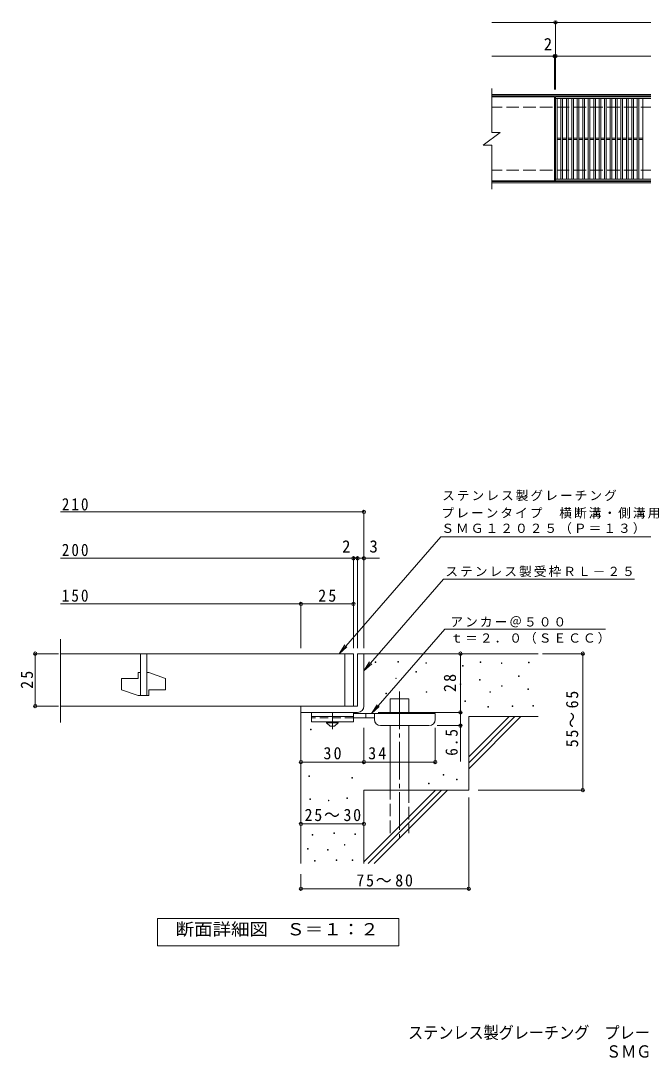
# Model space of a CAD drawing. Units: millimetres, scale not verified, with parts at other scales. Extents: x -1770 to 1520, y -1369 to 1135.
# Drawn here: x -1770 to -287, y -1369 to 1105 of the extents above; entities that cross this region are included whole.
import ezdxf
from ezdxf.enums import TextEntityAlignment as Align

# ---------------------------------------------------------------- set-up
doc = ezdxf.new("R2010")
doc.units = ezdxf.units.MM
doc.header["$LTSCALE"] = 10
doc.header["$PDMODE"] = 32
doc.header["$PDSIZE"] = 8
for name, pattern in [('CHAIN1', [8, 5, -1, 1, -1]), ('CHAIN2', [12, 9, -1, 1, -1]), ('DASHED2', [3, 2, -1]), ('DASHED3', [4, 3, -1])]:
    doc.linetypes.add(name, pattern=pattern)
for name, color, linetype, lineweight in [('C-1', 2, 'Continuous', 9), ('C-2', 3, 'Continuous', 9), ('C-4', 7, 'Continuous', 9), ('D-0', 7, 'Continuous', 9), ('D-1', 2, 'Continuous', 9), ('D-2', 3, 'Continuous', 9), ('D-4', 7, 'Continuous', 9), ('D-5', 7, 'Continuous', 9), ('D-6', 6, 'Continuous', 9), ('D-9', 4, 'Continuous', 9)]:
    doc.layers.add(name, color=color, linetype=linetype, lineweight=lineweight)
doc.layers.add('F-5_F-5ﾚｲﾔ', color=2, linetype='Continuous')
doc.layers.add('F-F_F-Fﾚｲﾔ', color=2, linetype='Continuous')
doc.styles.add('ＭＳ ゴシック', font='')
doc.styles.get('ＭＳ ゴシック').set_extended_font_data('MS Gothic')

msp = doc.modelspace()

# ---------------------------------------------------------------- linework, layer by layer
at = {"layer": 'C-1'}
for p, q in [((657.22, 928.92), (-647.78, 928.92)), ((657.22, 925.92), (-647.78, 925.92)), ((657.22, 721.92), (-647.78, 721.92)), ((657.22, 718.92), (-647.78, 718.92))]:
    msp.add_line(p, q, dxfattribs=at)
at = {"layer": 'C-1', "linetype": 'DASHED3'}
for p, q in [((657.22, 898.92), (-647.78, 898.92)), ((657.22, 748.92), (-647.78, 748.92))]:
    msp.add_line(p, q, dxfattribs=at)
at = {"layer": 'C-2'}
for p, q in [((-647.78, 943.92), (-647.78, 838.92)), ((-497.78, 923.92), (-647.78, 923.92)), ((-497.78, 923.92), (-497.78, 723.92)), ((-495.78, 919.92), (496.22, 919.92)), ((-491.78, 727.92), (-491.78, 919.92)), ((-482.78, 727.92), (-482.78, 919.92)), ((-478.78, 727.92), (-478.78, 919.92)), ((-469.78, 727.92), (-469.78, 919.92)), ((-465.78, 727.92), (-465.78, 919.92)), ((-456.78, 727.92), (-456.78, 919.92)), ((-452.78, 727.92), (-452.78, 919.92)), ((-443.78, 727.92), (-443.78, 919.92)), ((-439.78, 727.92), (-439.78, 919.92)), ((-430.78, 727.92), (-430.78, 919.92)), ((-426.78, 727.92), (-426.78, 919.92)), ((-417.78, 727.92), (-417.78, 919.92)), ((-413.78, 727.92), (-413.78, 919.92)), ((-404.78, 727.92), (-404.78, 919.92)), ((-400.78, 727.92), (-400.78, 919.92)), ((-391.78, 727.92), (-391.78, 919.92)), ((-387.78, 727.92), (-387.78, 919.92)), ((-378.78, 727.92), (-378.78, 919.92)), ((-374.78, 727.92), (-374.78, 919.92)), ((-365.78, 727.92), (-365.78, 919.92)), ((-361.78, 727.92), (-361.78, 919.92)), ((-352.78, 727.92), (-352.78, 919.92)), ((-348.78, 727.92), (-348.78, 919.92)), ((-339.78, 727.92), (-339.78, 919.92)), ((-335.78, 727.92), (-335.78, 919.92)), ((-326.78, 727.92), (-326.78, 919.92)), ((-322.78, 727.92), (-322.78, 919.92)), ((-313.78, 727.92), (-313.78, 919.92)), ((-309.78, 727.92), (-309.78, 919.92)), ((-300.78, 727.92), (-300.78, 919.92)), ((-296.78, 727.92), (-296.78, 919.92)), ((-287.78, 727.92), (-287.78, 919.92)), ((-667.78, 808.92), (-627.78, 838.92)), ((-647.78, 838.92), (-627.78, 838.92)), ((-491.78, 825.42), (-482.78, 825.42)), ((-491.78, 822.42), (-482.78, 822.42)), ((-478.78, 825.42), (-469.78, 825.42)), ((-478.78, 822.42), (-469.78, 822.42)), ((-465.78, 825.42), (-456.78, 825.42)), ((-465.78, 822.42), (-456.78, 822.42)), ((-452.78, 825.42), (-443.78, 825.42)), ((-452.78, 822.42), (-443.78, 822.42)), ((-439.78, 825.42), (-430.78, 825.42)), ((-439.78, 822.42), (-430.78, 822.42)), ((-426.78, 825.42), (-417.78, 825.42)), ((-426.78, 822.42), (-417.78, 822.42)), ((-413.78, 825.42), (-404.78, 825.42)), ((-413.78, 822.42), (-404.78, 822.42)), ((-400.78, 825.42), (-391.78, 825.42)), ((-400.78, 822.42), (-391.78, 822.42)), ((-387.78, 825.42), (-378.78, 825.42)), ((-387.78, 822.42), (-378.78, 822.42)), ((-374.78, 825.42), (-365.78, 825.42)), ((-374.78, 822.42), (-365.78, 822.42)), ((-361.78, 825.42), (-352.78, 825.42)), ((-361.78, 822.42), (-352.78, 822.42)), ((-348.78, 825.42), (-339.78, 825.42)), ((-348.78, 822.42), (-339.78, 822.42)), ((-335.78, 825.42), (-326.78, 825.42)), ((-335.78, 822.42), (-326.78, 822.42)), ((-322.78, 825.42), (-313.78, 825.42)), ((-322.78, 822.42), (-313.78, 822.42)), ((-309.78, 825.42), (-300.78, 825.42)), ((-309.78, 822.42), (-300.78, 822.42)), ((-296.78, 825.42), (-287.78, 825.42)), ((-296.78, 822.42), (-287.78, 822.42)), ((-667.78, 808.92), (-647.78, 808.92)), ((-647.78, 808.92), (-647.78, 703.92)), ((-497.78, 723.92), (-647.78, 723.92)), ((496.22, 727.92), (-495.78, 727.92)), ((496.22, 723.92), (-495.78, 723.92))]:
    msp.add_line(p, q, dxfattribs=at)
msp.add_lwpolyline([(-495.78, 723.92), (-495.78, 923.92), (496.22, 923.92)], dxfattribs=at)
at = {"layer": 'C-4'}
for p, q in [((-647.78, 1100.92), (657.22, 1100.92)), ((-495.78, 940.92), (-495.78, 1103.92)), ((-647.78, 1020.92), (657.22, 1020.92)), ((-497.78, 940.92), (-497.78, 1023.92))]:
    msp.add_line(p, q, dxfattribs=at)
for p in [(-495.78, 1100.92), (-497.78, 1020.92), (-495.78, 1020.92)]:
    msp.add_point(p, dxfattribs=at)
at = {"layer": 'D-0'}
for points in [[(-925.28, -423.87), (-925.28, -422.37), (-923.78, -422.37), (-923.78, -423.87)], [(-871.14, -423.19), (-871.14, -421.69), (-869.64, -421.69), (-869.64, -423.19)], [(-804.82, -425.9), (-804.82, -424.4), (-803.32, -424.4), (-803.32, -425.9)], [(-717.52, -432.67), (-717.52, -431.17), (-716.02, -431.17), (-716.02, -432.67)], [(-675.56, -423.87), (-675.56, -422.37), (-674.06, -422.37), (-674.06, -423.87)], [(-624.81, -426.58), (-624.81, -425.08), (-623.31, -425.08), (-623.31, -426.58)], [(-559.84, -424.55), (-559.84, -423.05), (-558.34, -423.05), (-558.34, -424.55)], [(-876.56, -462.45), (-876.56, -460.94), (-875.06, -460.94), (-875.06, -462.45)], [(-828.51, -446.88), (-828.51, -445.38), (-827.01, -445.38), (-827.01, -446.88)], [(-676.92, -465.83), (-676.92, -464.33), (-675.42, -464.33), (-675.42, -465.83)], [(-584.2, -457.03), (-584.2, -455.53), (-582.7, -455.53), (-582.7, -457.03)], [(-804.14, -494.93), (-804.14, -493.43), (-802.64, -493.43), (-802.64, -494.93)], [(-722.93, -475.98), (-722.93, -474.48), (-721.43, -474.48), (-721.43, -475.98)], [(-651.88, -494.93), (-651.88, -493.43), (-650.38, -493.43), (-650.38, -494.93)], [(-624.13, -480.72), (-624.13, -479.22), (-622.63, -479.22), (-622.63, -480.72)], [(-561.87, -488.16), (-561.87, -486.66), (-560.37, -486.66), (-560.37, -488.16)], [(-900.24, -498.31), (-900.24, -496.81), (-898.74, -496.81), (-898.74, -498.31)], [(-711.43, -516.58), (-711.43, -515.08), (-709.93, -515.08), (-709.93, -516.58)], [(-656.61, -530.12), (-656.61, -528.62), (-655.11, -528.62), (-655.11, -530.12)], [(-599.09, -528.77), (-599.09, -527.27), (-597.59, -527.27), (-597.59, -528.77)], [(-549.69, -528.09), (-549.69, -526.59), (-548.19, -526.59), (-548.19, -528.09)], [(-1079.62, -584.47), (-1079.62, -582.97), (-1078.12, -582.97), (-1078.12, -584.47)], [(-763.59, -692.62), (-763.59, -691.12), (-762.09, -691.12), (-762.09, -692.62)], [(-1083.56, -695.64), (-1083.56, -694.14), (-1082.06, -694.14), (-1082.06, -695.64)], [(-981.28, -699.78), (-981.28, -698.28), (-979.78, -698.28), (-979.78, -699.78)], [(-798.1, -712.92), (-798.1, -711.42), (-796.6, -711.42), (-796.6, -712.92)], [(-731.73, -703.37), (-731.73, -701.87), (-730.23, -701.87), (-730.23, -703.37)], [(-1081.14, -750.06), (-1081.14, -748.56), (-1079.64, -748.56), (-1079.64, -750.06)], [(-1036.99, -753.11), (-1036.99, -751.61), (-1035.49, -751.61), (-1035.49, -753.11)], [(-992.83, -747.78), (-992.83, -746.28), (-991.33, -746.28), (-991.33, -747.78)], [(-1075.82, -835.33), (-1075.82, -833.83), (-1074.32, -833.83), (-1074.32, -835.33)], [(-1024.04, -831.53), (-1024.04, -830.03), (-1022.54, -830.03), (-1022.54, -831.53)], [(-974.18, -833.43), (-974.18, -831.93), (-972.68, -831.93), (-972.68, -833.43)], [(-998.92, -859.31), (-998.92, -857.81), (-997.42, -857.81), (-997.42, -859.31)], [(-1086.47, -868.83), (-1086.47, -867.33), (-1084.97, -867.33), (-1084.97, -868.83)], [(-1039.27, -871.12), (-1039.27, -869.62), (-1037.77, -869.62), (-1037.77, -871.12)], [(-1070.11, -897.38), (-1070.11, -895.88), (-1068.61, -895.88), (-1068.61, -897.38)], [(-1018.33, -895.86), (-1018.33, -894.36), (-1016.83, -894.36), (-1016.83, -895.86)], [(-980.27, -895.86), (-980.27, -894.36), (-978.77, -894.36), (-978.77, -895.86)]]:
    msp.add_lwpolyline(points, close=True, dxfattribs=at)
at = {"layer": 'D-1'}
for p, q in [((-967.41, -402.92), (-967.41, -527.92)), ((-952.41, -402.92), (-967.41, -402.92)), ((-952.41, -527.92), (-952.41, -402.92)), ((-967.41, -527.92), (-1102.41, -527.92)), ((-1102.41, -542.92), (-1102.41, -527.92)), ((-1102.41, -542.92), (-967.41, -542.92))]:
    msp.add_line(p, q, dxfattribs=at)
msp.add_arc((-967.41, -527.92), 15, 270, 0, dxfattribs=at)
at = {"layer": 'D-2'}
for p, q in [((-1675.08, -567.05), (-1675.08, -368.34)), ((-977.41, -402.92), (-1675.08, -402.92)), ((-1484.91, -402.92), (-1484.91, -502.92)), ((-1469.91, -402.92), (-1469.91, -502.92)), ((-997.41, -402.92), (-997.41, -527.92)), ((-977.41, -402.92), (-977.41, -527.92)), ((-1529.91, -461.67), (-1529.91, -489.17)), ((-1529.91, -461.67), (-1489.91, -461.67)), ((-1489.91, -447.92), (-1489.91, -461.67)), ((-1484.91, -447.92), (-1489.91, -447.92)), ((-1464.91, -447.92), (-1469.91, -447.92)), ((-1464.91, -447.92), (-1424.91, -461.67)), ((-1424.91, -461.67), (-1424.91, -489.17)), ((-1529.91, -489.17), (-1489.91, -502.92)), ((-1464.91, -489.17), (-1464.91, -502.92)), ((-1464.91, -489.17), (-1424.91, -489.17)), ((-1464.91, -502.92), (-1489.91, -502.92)), ((-1675.08, -527.92), (-977.41, -527.92))]:
    msp.add_line(p, q, dxfattribs=at)
at = {"layer": 'D-4'}
for p, q in [((-1675.07, -65.05), (-952.41, -65.05)), ((-952.41, -389.97), (-952.41, -62.05)), ((-977.41, -389.97), (-977.41, -172.75)), ((-967.41, -389.97), (-967.41, -172.75)), ((-1675.07, -175.75), (-977.41, -175.75)), ((-977.41, -175.75), (-972.41, -175.75)), ((-972.41, -175.75), (-914.75, -175.75)), ((-1675.07, -284.5), (-1102.41, -284.5)), ((-1102.41, -389.97), (-1102.41, -281.5)), ((-1102.41, -284.5), (-977.41, -284.5)), ((-1680.43, -402.92), (-1738.48, -402.92)), ((-1735.48, -527.92), (-1735.48, -402.92)), ((-722.44, -542.92), (-722.44, -402.92)), ((-526.38, -402.92), (-427.72, -402.92)), ((-430.72, -727.92), (-430.72, -402.92)), ((-1680.43, -527.92), (-1738.48, -527.92)), ((-918.4, -542.92), (-719.44, -542.92)), ((-722.44, -542.92), (-722.44, -659.67)), ((-952.4, -664.02), (-952.4, -579.42)), ((-782.4, -664.02), (-782.4, -579.42)), ((-719.44, -574.42), (-777.4, -574.42)), ((-680.17, -727.92), (-427.72, -727.92)), ((-702.41, -745.42), (-702.41, -966)), ((-1102.41, -808.54), (-952.41, -808.54)), ((-1102.41, -927.92), (-1102.41, -966)), ((-1102.41, -963), (-702.41, -963))]:
    msp.add_line(p, q, dxfattribs=at)
msp.add_lwpolyline([(-1102.4, -661.02), (-952.4, -661.02), (-782.4, -661.02)], dxfattribs=at)
for p in [(-952.41, -65.05), (-977.41, -175.75), (-967.41, -175.75), (-952.41, -175.75), (-1102.41, -284.5), (-977.41, -284.5), (-1735.48, -402.92), (-722.44, -402.92), (-430.72, -402.92), (-1735.48, -527.92), (-722.44, -542.92), (-722.44, -574.42), (-1102.4, -661.02), (-952.4, -661.02), (-782.4, -661.02), (-430.72, -727.92), (-1102.41, -808.54), (-952.41, -808.54), (-1102.41, -963), (-702.41, -963)]:
    msp.add_point(p, dxfattribs=at)
at = {"layer": 'D-5'}
for p, q in [((-769.14, -124.3), (-252.35, -124.3)), ((-762.32, -225.16), (-307.72, -225.16)), ((-759.74, -344.87), (-934.29, -545.42)), ((-759.74, -344.87), (-376.69, -344.87)), ((-1011.64, -402.92), (-997.83, -382.08)), ((-952.41, -443.56), (-933.67, -427.01)), ((-934.29, -545.42), (-920.48, -524.58)), ((-934.29, -545.42), (-915.55, -528.87))]:
    msp.add_line(p, q, dxfattribs=at)
for points in [[(-769.14, -124.3), (-1011.64, -402.92), (-992.91, -386.37)], [(-762.32, -225.16), (-952.41, -443.56), (-938.6, -422.73)]]:
    msp.add_lwpolyline(points, dxfattribs=at)
msp.add_lwpolyline([(-1444.4, -1098.86), (-1444.4, -1033.86), (-869.4, -1033.86), (-869.4, -1098.86)], close=True, dxfattribs=at)
at = {"layer": 'D-6'}
for p, q in [((-952.41, -402.92), (-537.41, -402.92)), ((-890.11, -545.42), (-890.11, -510.42)), ((-890.11, -510.42), (-845.11, -510.42)), ((-845.11, -545.42), (-845.11, -510.42)), ((-1102.41, -542.92), (-1102.41, -902.92)), ((-702.41, -648.93), (-606.4, -552.92)), ((-702.41, -552.92), (-537.41, -552.92)), ((-702.41, -663.07), (-592.26, -552.92)), ((-702.41, -552.92), (-702.41, -727.92)), ((-702.41, -677.21), (-578.12, -552.92)), ((-890.11, -727.92), (-890.11, -574.42)), ((-845.11, -727.92), (-845.11, -574.42)), ((-952.41, -727.92), (-952.41, -902.92)), ((-952.41, -727.92), (-702.41, -727.92)), ((-952.41, -898.93), (-781.4, -727.92)), ((-942.26, -902.92), (-767.26, -727.92)), ((-928.12, -902.92), (-753.12, -727.92))]:
    msp.add_line(p, q, dxfattribs=at)
at = {"layer": 'D-6', "linetype": 'CHAIN2'}
msp.add_line((-867.61, -492.96), (-867.61, -841.25), dxfattribs=at)
at = {"layer": 'D-6', "linetype": 'DASHED3'}
for p, q in [((-890.11, -830.42), (-890.11, -727.92)), ((-845.11, -727.92), (-845.11, -830.42))]:
    msp.add_line(p, q, dxfattribs=at)
at = {"layer": 'D-9', "color": 3}
for p, q in [((-1077.4, -542.92), (-1077.4, -565.42)), ((-977.4, -542.92), (-1077.4, -542.92)), ((-977.4, -542.92), (-977.4, -565.42)), ((-977.4, -552.92), (-1077.4, -552.92)), ((-977.4, -565.42), (-1077.4, -565.42))]:
    msp.add_line(p, q, dxfattribs=at)
at = {"layer": 'D-9', "linetype": 'CHAIN1'}
msp.add_line((-1027.4, -583.16), (-1027.4, -542.92), dxfattribs=at)
at = {"layer": 'D-9', "color": 3, "linetype": 'DASHED2'}
msp.add_line((-977.4, -555.42), (-1077.4, -555.42), dxfattribs=at)
at = {"layer": 'D-9', "color": 2}
for p, q in [((-1041.15, -567.92), (-1041.15, -565.42)), ((-1041.15, -567.92), (-1032.4, -575.42)), ((-1041.15, -567.92), (-1013.65, -567.92)), ((-1022.4, -575.42), (-1013.65, -567.92)), ((-1013.65, -567.92), (-1013.65, -565.42)), ((-1032.4, -575.42), (-1022.4, -575.42))]:
    msp.add_line(p, q, dxfattribs=at)
at = {"layer": 'D-9'}
for p, q in [((-782.4, -545.42), (-977.4, -545.42)), ((-927.37, -555.42), (-977.4, -555.42)), ((-947.4, -555.42), (-947.4, -545.42)), ((-927.4, -559.42), (-927.4, -545.42)), ((-782.4, -559.42), (-782.4, -545.42)), ((-912.4, -574.42), (-797.4, -574.42))]:
    msp.add_line(p, q, dxfattribs=at)
for centre, start, end in [((-912.4, -559.42), 180, 270), ((-797.4, -559.42), 270, 0)]:
    msp.add_arc(centre, 15, start, end, dxfattribs=at)

# ---------------------------------------------------------------- texts
at = {"layer": 'C-4', "color": 2, "style": 'ＭＳ ゴシック'}
msp.add_text('2', height=29.33, dxfattribs=at).set_placement((-523.74, 1025.92), align=Align.BOTTOM_LEFT)
at = {"layer": 'D-4', "color": 2, "style": 'ＭＳ ゴシック'}
for s, p in [('2', (-1004.25, -170.75)), ('3', (-939.11, -170.75))]:
    msp.add_text(s, height=29.33, dxfattribs=at).set_placement(p, align=Align.BOTTOM_LEFT)
at = {"layer": 'D-4', "color": 2, "char_height": 29.33, "attachment_point": 7, "style": 'ＭＳ ゴシック'}
for s, insert in [('\\T1.27;\\W0.9;210', (-1672.18, -62)), ('\\T1.27;\\W0.9;200', (-1672.18, -170.75)), ('\\T1.27;\\W0.9;150', (-1672.18, -279.5)), ('\\T1.27;\\W0.95;25', (-1061.16, -279.5)), ('\\T1.27;\\W0.95;30', (-1048.65, -655.02)), ('\\T1.27;\\W0.95;34', (-942.03, -655.02)), ('\\T1.22;\\W0.95;25～30', (-1093.66, -802.18)), ('\\T1.22;\\W0.95;75～80', (-970.27, -958))]:
    msp.add_mtext(s, dxfattribs=dict(at, insert=insert))
at = {"layer": 'D-4', "color": 2, "char_height": 29.33, "attachment_point": 7, "rotation": 90, "style": 'ＭＳ ゴシック'}
for s, insert in [('\\T1.27;\\W0.95;25', (-1740.48, -486.67)), ('\\T1.27;\\W0.95;28', (-732.44, -494.17)), ('\\T1.22;\\W0.95;55～65', (-441.25, -625.93)), ('\\T1.27;\\W0.9;6.5', (-728.44, -646.12))]:
    msp.add_mtext(s, dxfattribs=dict(at, insert=insert))
at = {"layer": 'D-5', "color": 2, "style": 'ＭＳ ゴシック', "width": 1.1}
msp.add_text('断面詳細図\u3000Ｓ＝１：２', height=29.33, dxfattribs=at).set_placement((-1400.98, -1082.89), align=Align.BOTTOM_LEFT)
at = {"layer": 'D-5', "char_height": 21.99, "attachment_point": 7, "style": 'ＭＳ ゴシック'}
for s, insert in [('\\T1.17;ステンレス製グレーチング', (-765.83, -39.63)), ('\\T1.17;プレーンタイプ\u3000横断溝・側溝用', (-767.38, -81.29)), ('\\T1.17;ＳＭＧ１２０２５（Ｐ＝１３）', (-767.6, -118.02)), ('\\T1.17;ステンレス製受枠ＲＬ－２５', (-757.93, -220.4)), ('\\T1.17;アンカー＠５００', (-746.09, -340.21)), ('\\T1.17;ｔ＝２．０（ＳＥＣＣ）', (-746.09, -379.53))]:
    msp.add_mtext(s, dxfattribs=dict(at, insert=insert))
at = {"layer": 'F-5_F-5ﾚｲﾔ', "style": 'ＭＳ ゴシック', "width": 0.9}
msp.add_text('ステンレス製グレーチング\u3000プレーンタイプ\u3000横断溝・側溝用', height=29.33, dxfattribs=at).set_placement((-847.11, -1329.14), align=Align.BOTTOM_LEFT)
at = {"layer": 'F-F_F-Fﾚｲﾔ', "style": 'ＭＳ ゴシック', "width": 0.9}
msp.add_text('ＳＭＧ\u3000１２０２５（Ｐ＝１３）＋ＲＬ－２５', height=29.33, dxfattribs=at).set_placement((-375.28, -1374.07), align=Align.BOTTOM_LEFT)

doc.saveas('drawing.dxf')
